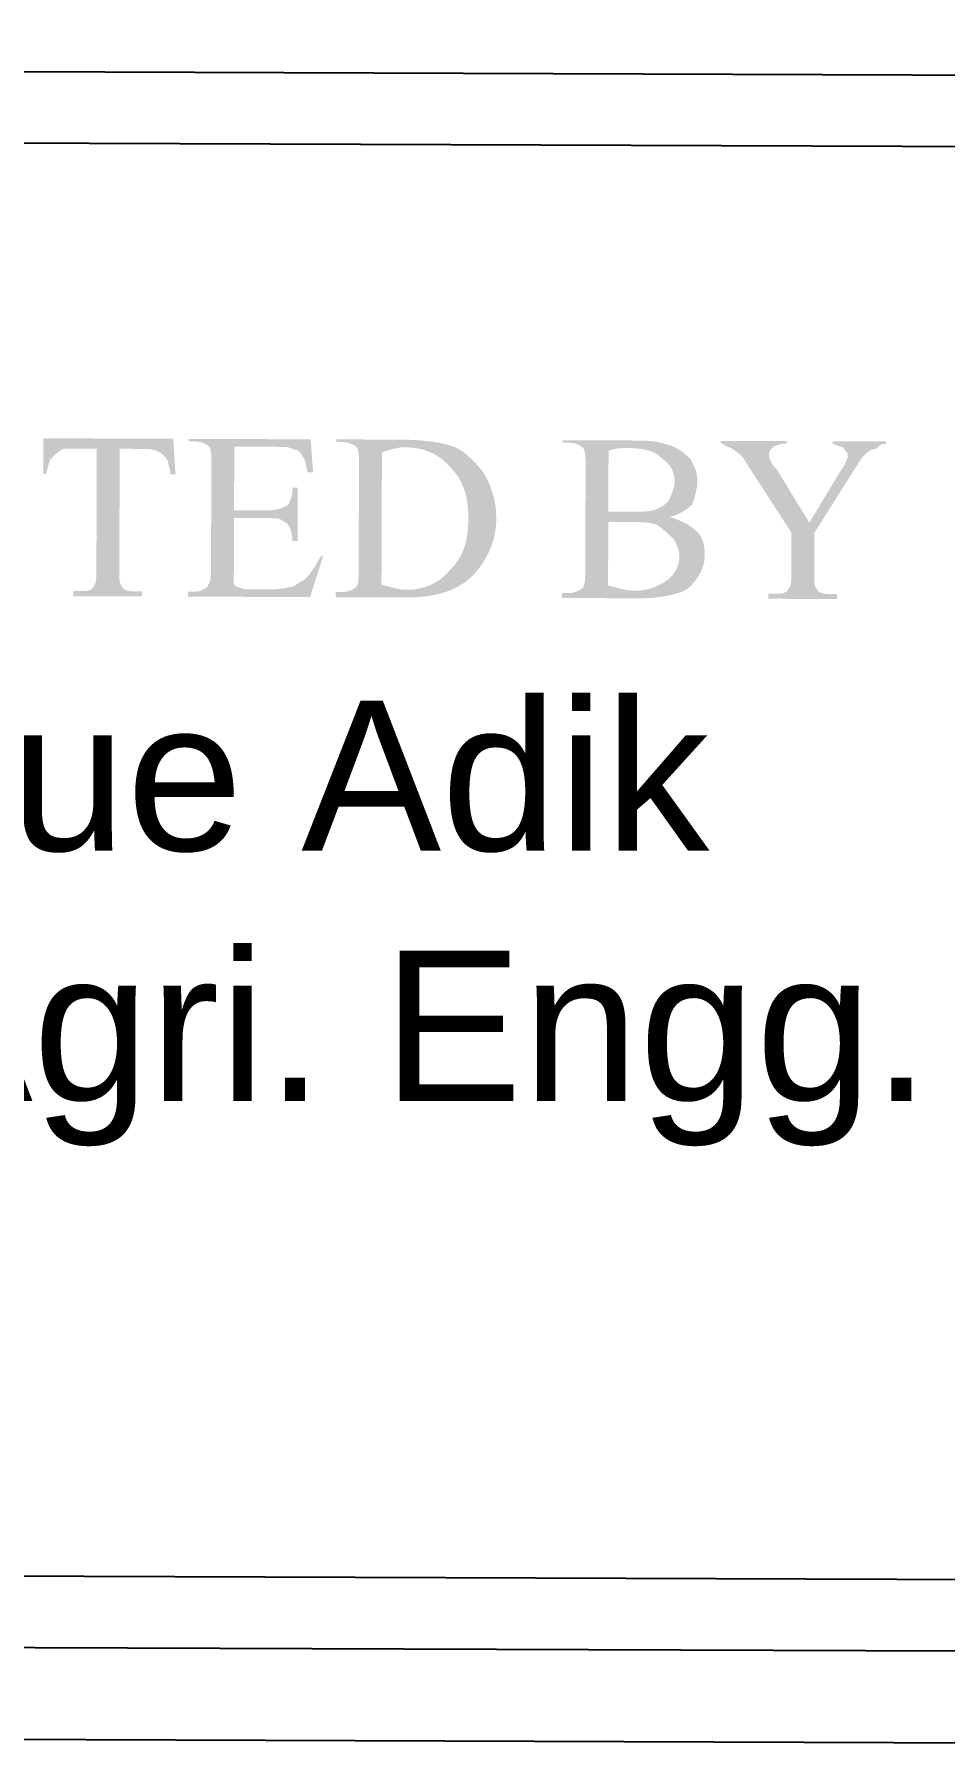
# Model space of a CAD drawing. Header units: millimetres. Extents: x -125 to 146, y -26 to 163.
# Drawn here: x 106.2 to 121.35, y -26.5 to 2.07 of the extents above; entities that cross this region are included whole.
import ezdxf
from ezdxf.xclip import XClip

# ---------------------------------------------------------------- set-up
doc = ezdxf.new("R2010")
doc.units = ezdxf.units.MM
doc.header["$MEASUREMENT"] = 0
doc.header["$XCLIPFRAME"] = 0
doc.layers.get('0').update_dxf_attribs({"color": 255, "linetype": 'CONTINUOUS'})
doc.layers.add('Layer1', color=7, linetype='CONTINUOUS')
doc.styles.add('20CCC60', font='arial.ttf')

# ---------------------------------------------------------------- blocks, each defined once
blk = doc.blocks.new('MF3276_2')
at = {"color": 7, "linetype": 'Continuous', "lineweight": 25, "true_color": 0x000007}
blk.add_lwpolyline([(11.099, 269.319), (11.099, -7.784), (199.197, -7.784), (199.197, 269.319)], close=True, dxfattribs=at)
blk = doc.blocks.new('MF13453_14')
at = {"color": 7, "linetype": 'Continuous', "lineweight": 25, "true_color": 0x000007}
blk.add_lwpolyline([(38.873, 53.755), (38.873, -5.961), (12.626, -5.961), (12.626, 53.755)], close=True, dxfattribs=at)
blk = doc.blocks.new('MF13470_15')
at = {"color": 7, "linetype": 'Continuous', "lineweight": 25, "true_color": 0x000007}
blk.add_lwpolyline([(37.685, 52.612), (37.685, -4.776), (13.814, -4.776), (13.814, 52.612)], close=True, dxfattribs=at)

msp = doc.modelspace()

# ---------------------------------------------------------------- hatches: boundary and pattern name
at = {"true_color": 0x000007}
for points in [[(108.508, -4.669), (108.548, -5.262), (108.464, -5.262), (108.463, -5.251), (108.463, -5.241), (108.462, -5.23), (108.461, -5.22), (108.459, -5.209), (108.457, -5.199), (108.455, -5.189), (108.453, -5.179), (108.451, -5.169), (108.448, -5.159), (108.445, -5.149), (108.443, -5.14), (108.44, -5.131), (108.438, -5.122), (108.435, -5.113), (108.433, -5.105), (108.431, -5.097), (108.428, -5.089), (108.427, -5.082), (108.425, -5.074), (108.424, -5.068), (108.423, -5.061), (108.422, -5.055), (108.422, -5.05), (108.417, -5.04), (108.411, -5.03), (108.406, -5.02), (108.401, -5.011), (108.395, -5.002), (108.39, -4.994), (108.384, -4.985), (108.378, -4.978), (108.372, -4.97), (108.366, -4.963), (108.36, -4.956), (108.354, -4.949), (108.347, -4.943), (108.34, -4.936), (108.333, -4.93), (108.325, -4.924), (108.317, -4.918), (108.309, -4.913), (108.301, -4.907), (108.292, -4.901), (108.283, -4.896), (108.274, -4.891), (108.264, -4.885), (108.253, -4.88), (108.243, -4.875), (108.232, -4.87), (108.222, -4.866), (108.211, -4.862), (108.2, -4.858), (108.19, -4.855), (108.179, -4.852), (108.169, -4.85), (108.158, -4.848), (108.148, -4.846), (108.137, -4.844), (108.126, -4.842), (108.116, -4.841), (108.105, -4.84), (108.095, -4.839), (108.084, -4.839), (108.074, -4.838), (108.063, -4.838), (108.052, -4.837), (108.042, -4.837), (108.031, -4.837), (108.021, -4.837), (108.01, -4.837), (107.999, -4.837), (107.618, -4.835), (107.611, -6.828), (107.611, -6.848), (107.611, -6.868), (107.611, -6.887), (107.611, -6.905), (107.611, -6.923), (107.611, -6.939), (107.612, -6.955), (107.612, -6.97), (107.613, -6.985), (107.614, -6.998), (107.614, -7.011), (107.616, -7.023), (107.617, -7.035), (107.619, -7.046), (107.621, -7.056), (107.623, -7.066), (107.625, -7.075), (107.628, -7.084), (107.631, -7.092), (107.635, -7.099), (107.638, -7.106), (107.643, -7.113), (107.647, -7.119), (107.652, -7.124), (107.658, -7.134), (107.664, -7.144), (107.67, -7.152), (107.677, -7.16), (107.684, -7.167), (107.692, -7.173), (107.7, -7.179), (107.709, -7.184), (107.718, -7.188), (107.727, -7.192), (107.737, -7.196), (107.747, -7.198), (107.758, -7.201), (107.769, -7.203), (107.781, -7.205), (107.793, -7.206), (107.806, -7.207), (107.819, -7.208), (107.832, -7.209), (107.846, -7.209), (107.86, -7.209), (107.875, -7.209), (107.89, -7.21), (107.906, -7.21), (107.991, -7.21), (107.99, -7.295), (106.847, -7.29), (106.848, -7.206), (106.975, -7.206), (106.985, -7.206), (106.996, -7.206), (107.006, -7.206), (107.017, -7.206), (107.027, -7.206), (107.038, -7.205), (107.048, -7.204), (107.058, -7.203), (107.068, -7.202), (107.077, -7.2), (107.087, -7.198), (107.096, -7.196), (107.106, -7.193), (107.115, -7.19), (107.123, -7.186), (107.132, -7.182), (107.14, -7.177), (107.147, -7.171), (107.155, -7.165), (107.162, -7.158), (107.169, -7.15), (107.175, -7.142), (107.181, -7.132), (107.187, -7.122), (107.192, -7.117), (107.196, -7.111), (107.201, -7.104), (107.205, -7.098), (107.208, -7.09), (107.211, -7.082), (107.214, -7.074), (107.217, -7.064), (107.219, -7.055), (107.221, -7.044), (107.223, -7.033), (107.224, -7.022), (107.225, -7.01), (107.226, -6.997), (107.227, -6.983), (107.228, -6.969), (107.229, -6.954), (107.229, -6.938), (107.229, -6.921), (107.23, -6.904), (107.23, -6.886), (107.23, -6.867), (107.23, -6.847), (107.23, -6.826), (107.237, -4.834), (106.941, -4.833), (106.925, -4.833), (106.91, -4.833), (106.895, -4.833), (106.881, -4.833), (106.867, -4.832), (106.854, -4.832), (106.841, -4.832), (106.828, -4.832), (106.816, -4.832), (106.804, -4.832), (106.793, -4.832), (106.782, -4.832), (106.772, -4.832), (106.762, -4.832), (106.753, -4.832), (106.744, -4.832), (106.735, -4.832), (106.727, -4.832), (106.719, -4.832), (106.712, -4.832), (106.705, -4.832), (106.699, -4.832), (106.693, -4.832), (106.687, -4.832), (106.677, -4.837), (106.667, -4.842), (106.657, -4.848), (106.648, -4.853), (106.639, -4.858), (106.63, -4.864), (106.622, -4.87), (106.613, -4.875), (106.605, -4.881), (106.597, -4.887), (106.589, -4.894), (106.581, -4.9), (106.573, -4.907), (106.565, -4.914), (106.557, -4.921), (106.549, -4.929), (106.54, -4.936), (106.532, -4.944), (106.523, -4.953), (106.514, -4.962), (106.505, -4.971), (106.495, -4.98), (106.485, -4.99), (106.475, -5), (106.469, -5.006), (106.464, -5.013), (106.46, -5.02), (106.456, -5.028), (106.452, -5.037), (106.448, -5.046), (106.445, -5.056), (106.441, -5.066), (106.438, -5.077), (106.435, -5.088), (106.433, -5.1), (106.43, -5.111), (106.427, -5.123), (106.424, -5.135), (106.421, -5.148), (106.418, -5.16), (106.415, -5.172), (106.412, -5.185), (106.409, -5.197), (106.405, -5.209), (106.401, -5.221), (106.396, -5.232), (106.392, -5.243), (106.387, -5.254), (106.344, -5.254), (106.346, -4.661)], [(109.526, -4.8), (109.522, -5.858), (110.073, -5.86), (110.093, -5.86), (110.113, -5.86), (110.132, -5.859), (110.151, -5.857), (110.168, -5.856), (110.185, -5.853), (110.201, -5.851), (110.217, -5.848), (110.232, -5.845), (110.246, -5.842), (110.26, -5.838), (110.274, -5.835), (110.287, -5.831), (110.3, -5.826), (110.312, -5.822), (110.324, -5.817), (110.335, -5.813), (110.347, -5.808), (110.358, -5.803), (110.369, -5.798), (110.38, -5.793), (110.39, -5.787), (110.401, -5.782), (110.412, -5.777), (110.417, -5.771), (110.422, -5.765), (110.428, -5.757), (110.433, -5.749), (110.438, -5.74), (110.443, -5.731), (110.448, -5.721), (110.453, -5.71), (110.457, -5.698), (110.462, -5.686), (110.466, -5.674), (110.47, -5.661), (110.474, -5.647), (110.478, -5.633), (110.481, -5.619), (110.484, -5.605), (110.487, -5.59), (110.49, -5.575), (110.492, -5.56), (110.494, -5.544), (110.495, -5.528), (110.496, -5.513), (110.497, -5.497), (110.497, -5.481), (110.582, -5.481), (110.579, -6.373), (110.494, -6.373), (110.494, -6.357), (110.493, -6.342), (110.492, -6.327), (110.491, -6.313), (110.49, -6.299), (110.488, -6.286), (110.486, -6.273), (110.484, -6.261), (110.481, -6.25), (110.479, -6.239), (110.476, -6.229), (110.474, -6.219), (110.471, -6.21), (110.468, -6.202), (110.466, -6.194), (110.463, -6.187), (110.461, -6.181), (110.459, -6.176), (110.457, -6.171), (110.456, -6.168), (110.454, -6.165), (110.453, -6.162), (110.453, -6.161), (110.453, -6.161), (110.448, -6.151), (110.443, -6.141), (110.439, -6.133), (110.434, -6.125), (110.431, -6.118), (110.427, -6.111), (110.423, -6.105), (110.42, -6.099), (110.416, -6.094), (110.413, -6.09), (110.409, -6.085), (110.405, -6.081), (110.401, -6.077), (110.397, -6.074), (110.392, -6.07), (110.387, -6.066), (110.382, -6.063), (110.376, -6.059), (110.369, -6.056), (110.362, -6.052), (110.354, -6.048), (110.345, -6.043), (110.336, -6.038), (110.326, -6.033), (110.321, -6.028), (110.315, -6.023), (110.308, -6.019), (110.301, -6.015), (110.294, -6.012), (110.286, -6.009), (110.278, -6.006), (110.27, -6.003), (110.261, -6.001), (110.251, -5.999), (110.241, -5.997), (110.231, -5.996), (110.22, -5.995), (110.209, -5.994), (110.197, -5.993), (110.185, -5.992), (110.173, -5.991), (110.16, -5.991), (110.146, -5.991), (110.132, -5.99), (110.118, -5.99), (110.103, -5.99), (110.088, -5.99), (110.072, -5.99), (109.522, -5.988), (109.519, -6.877), (109.519, -6.888), (109.518, -6.898), (109.518, -6.909), (109.518, -6.919), (109.518, -6.929), (109.518, -6.94), (109.518, -6.95), (109.518, -6.96), (109.518, -6.97), (109.518, -6.98), (109.518, -6.989), (109.518, -6.999), (109.518, -7.008), (109.518, -7.017), (109.518, -7.025), (109.518, -7.034), (109.518, -7.042), (109.518, -7.05), (109.518, -7.057), (109.518, -7.064), (109.518, -7.071), (109.518, -7.077), (109.518, -7.083), (109.518, -7.089), (109.518, -7.089), (109.519, -7.089), (109.52, -7.09), (109.521, -7.092), (109.523, -7.093), (109.524, -7.095), (109.526, -7.097), (109.529, -7.1), (109.531, -7.102), (109.534, -7.105), (109.536, -7.107), (109.539, -7.11), (109.542, -7.113), (109.544, -7.115), (109.547, -7.118), (109.549, -7.12), (109.551, -7.122), (109.553, -7.124), (109.555, -7.126), (109.557, -7.128), (109.558, -7.129), (109.559, -7.13), (109.56, -7.131), (109.56, -7.131), (109.565, -7.131), (109.571, -7.132), (109.576, -7.133), (109.581, -7.134), (109.587, -7.136), (109.592, -7.138), (109.598, -7.14), (109.604, -7.142), (109.61, -7.145), (109.616, -7.147), (109.622, -7.15), (109.629, -7.153), (109.635, -7.155), (109.642, -7.158), (109.65, -7.16), (109.657, -7.163), (109.665, -7.165), (109.673, -7.167), (109.681, -7.169), (109.69, -7.171), (109.699, -7.172), (109.709, -7.173), (109.719, -7.174), (109.729, -7.174), (110.152, -7.176), (110.173, -7.175), (110.194, -7.175), (110.214, -7.174), (110.233, -7.173), (110.252, -7.171), (110.271, -7.169), (110.289, -7.167), (110.306, -7.165), (110.323, -7.163), (110.339, -7.16), (110.355, -7.158), (110.37, -7.155), (110.384, -7.153), (110.397, -7.15), (110.41, -7.148), (110.422, -7.145), (110.434, -7.143), (110.444, -7.141), (110.454, -7.139), (110.463, -7.138), (110.472, -7.136), (110.479, -7.135), (110.486, -7.135), (110.491, -7.135), (110.502, -7.129), (110.512, -7.124), (110.521, -7.119), (110.531, -7.114), (110.54, -7.108), (110.548, -7.103), (110.557, -7.098), (110.565, -7.092), (110.573, -7.087), (110.581, -7.082), (110.589, -7.077), (110.597, -7.071), (110.605, -7.066), (110.613, -7.061), (110.621, -7.056), (110.63, -7.05), (110.638, -7.045), (110.646, -7.04), (110.655, -7.035), (110.664, -7.029), (110.673, -7.024), (110.683, -7.019), (110.693, -7.014), (110.703, -7.008), (110.714, -6.998), (110.725, -6.986), (110.735, -6.975), (110.746, -6.963), (110.757, -6.95), (110.767, -6.937), (110.778, -6.924), (110.789, -6.91), (110.799, -6.896), (110.81, -6.881), (110.821, -6.866), (110.831, -6.85), (110.842, -6.834), (110.853, -6.817), (110.864, -6.801), (110.874, -6.783), (110.885, -6.765), (110.896, -6.747), (110.907, -6.728), (110.918, -6.709), (110.929, -6.69), (110.94, -6.67), (110.951, -6.649), (110.961, -6.628), (111.004, -6.628), (110.787, -7.305), (108.755, -7.297), (108.755, -7.213), (108.84, -7.213), (108.85, -7.213), (108.86, -7.213), (108.87, -7.213), (108.879, -7.213), (108.888, -7.213), (108.896, -7.213), (108.904, -7.212), (108.912, -7.212), (108.92, -7.211), (108.927, -7.21), (108.934, -7.209), (108.941, -7.208), (108.947, -7.207), (108.953, -7.205), (108.96, -7.203), (108.965, -7.201), (108.971, -7.199), (108.977, -7.196), (108.983, -7.193), (108.988, -7.189), (108.993, -7.185), (108.999, -7.181), (109.004, -7.176), (109.009, -7.171), (109.015, -7.171), (109.02, -7.171), (109.025, -7.17), (109.03, -7.168), (109.036, -7.166), (109.041, -7.164), (109.046, -7.162), (109.05, -7.159), (109.055, -7.156), (109.059, -7.153), (109.064, -7.149), (109.068, -7.145), (109.072, -7.141), (109.075, -7.137), (109.079, -7.132), (109.082, -7.128), (109.085, -7.123), (109.087, -7.118), (109.089, -7.113), (109.091, -7.108), (109.093, -7.103), (109.094, -7.098), (109.094, -7.092), (109.094, -7.087), (109.1, -7.082), (109.104, -7.076), (109.109, -7.069), (109.112, -7.062), (109.116, -7.055), (109.119, -7.047), (109.122, -7.039), (109.124, -7.031), (109.127, -7.022), (109.129, -7.012), (109.13, -7.002), (109.132, -6.992), (109.133, -6.981), (109.134, -6.97), (109.135, -6.958), (109.136, -6.946), (109.136, -6.934), (109.137, -6.921), (109.137, -6.907), (109.137, -6.893), (109.137, -6.879), (109.138, -6.864), (109.138, -6.849), (109.138, -6.833), (109.144, -5.137), (109.144, -5.116), (109.144, -5.096), (109.144, -5.076), (109.144, -5.056), (109.144, -5.037), (109.144, -5.019), (109.143, -5.001), (109.143, -4.984), (109.142, -4.967), (109.142, -4.951), (109.141, -4.935), (109.14, -4.92), (109.138, -4.906), (109.137, -4.892), (109.135, -4.88), (109.132, -4.868), (109.13, -4.856), (109.127, -4.845), (109.124, -4.836), (109.121, -4.827), (109.117, -4.818), (109.113, -4.811), (109.108, -4.804), (109.103, -4.798), (109.097, -4.793), (109.092, -4.788), (109.085, -4.783), (109.078, -4.777), (109.071, -4.772), (109.063, -4.767), (109.055, -4.762), (109.047, -4.757), (109.038, -4.753), (109.028, -4.748), (109.018, -4.744), (109.008, -4.74), (108.997, -4.736), (108.986, -4.732), (108.974, -4.729), (108.962, -4.726), (108.95, -4.723), (108.937, -4.72), (108.923, -4.718), (108.909, -4.716), (108.895, -4.715), (108.88, -4.714), (108.865, -4.713), (108.849, -4.713), (108.765, -4.712), (108.765, -4.67), (110.797, -4.678), (110.837, -5.228), (110.752, -5.228), (110.747, -5.212), (110.743, -5.197), (110.738, -5.182), (110.735, -5.168), (110.731, -5.154), (110.728, -5.14), (110.724, -5.127), (110.721, -5.115), (110.719, -5.103), (110.716, -5.091), (110.713, -5.08), (110.711, -5.069), (110.708, -5.059), (110.705, -5.049), (110.703, -5.039), (110.7, -5.03), (110.697, -5.021), (110.694, -5.013), (110.69, -5.006), (110.687, -4.998), (110.683, -4.991), (110.678, -4.985), (110.674, -4.979), (110.669, -4.974), (110.663, -4.963), (110.658, -4.953), (110.653, -4.944), (110.647, -4.935), (110.642, -4.926), (110.636, -4.918), (110.631, -4.91), (110.625, -4.903), (110.619, -4.896), (110.613, -4.89), (110.607, -4.884), (110.6, -4.878), (110.593, -4.873), (110.587, -4.868), (110.579, -4.864), (110.572, -4.86), (110.564, -4.857), (110.556, -4.854), (110.548, -4.852), (110.539, -4.85), (110.53, -4.848), (110.52, -4.847), (110.51, -4.846), (110.5, -4.846), (110.494, -4.841), (110.488, -4.836), (110.482, -4.832), (110.475, -4.828), (110.468, -4.824), (110.46, -4.821), (110.452, -4.818), (110.443, -4.816), (110.434, -4.814), (110.425, -4.812), (110.415, -4.81), (110.405, -4.809), (110.394, -4.807), (110.383, -4.806), (110.371, -4.805), (110.359, -4.805), (110.346, -4.804), (110.333, -4.804), (110.32, -4.803), (110.306, -4.803), (110.292, -4.803), (110.277, -4.803), (110.262, -4.803), (110.246, -4.803)], [(119.486, -4.71), (120.377, -4.713), (120.377, -4.755), (120.335, -4.755), (120.329, -4.755), (120.324, -4.756), (120.319, -4.757), (120.314, -4.759), (120.308, -4.76), (120.303, -4.762), (120.298, -4.765), (120.292, -4.768), (120.287, -4.771), (120.282, -4.774), (120.276, -4.778), (120.271, -4.782), (120.266, -4.786), (120.261, -4.79), (120.255, -4.794), (120.25, -4.799), (120.245, -4.804), (120.239, -4.809), (120.234, -4.814), (120.229, -4.819), (120.223, -4.824), (120.218, -4.829), (120.213, -4.834), (120.207, -4.839), (120.197, -4.84), (120.187, -4.84), (120.177, -4.841), (120.168, -4.843), (120.159, -4.845), (120.15, -4.847), (120.142, -4.85), (120.134, -4.853), (120.125, -4.857), (120.117, -4.861), (120.109, -4.866), (120.101, -4.871), (120.093, -4.876), (120.085, -4.882), (120.077, -4.889), (120.069, -4.895), (120.061, -4.903), (120.052, -4.91), (120.044, -4.918), (120.035, -4.927), (120.025, -4.936), (120.016, -4.945), (120.006, -4.955), (119.995, -4.966), (119.99, -4.971), (119.985, -4.977), (119.979, -4.983), (119.974, -4.99), (119.968, -4.998), (119.963, -5.005), (119.957, -5.013), (119.951, -5.022), (119.945, -5.031), (119.939, -5.04), (119.933, -5.05), (119.926, -5.061), (119.919, -5.071), (119.912, -5.083), (119.905, -5.094), (119.898, -5.106), (119.89, -5.119), (119.882, -5.132), (119.873, -5.145), (119.864, -5.159), (119.855, -5.174), (119.845, -5.188), (119.835, -5.203), (119.825, -5.219), (119.184, -6.235), (119.181, -6.87), (119.181, -6.891), (119.181, -6.911), (119.181, -6.93), (119.181, -6.948), (119.181, -6.966), (119.181, -6.982), (119.182, -6.998), (119.182, -7.013), (119.183, -7.027), (119.184, -7.041), (119.185, -7.054), (119.186, -7.066), (119.187, -7.078), (119.189, -7.089), (119.191, -7.099), (119.193, -7.109), (119.195, -7.118), (119.198, -7.126), (119.201, -7.134), (119.205, -7.142), (119.209, -7.149), (119.213, -7.155), (119.217, -7.161), (119.222, -7.167), (119.228, -7.177), (119.234, -7.186), (119.24, -7.195), (119.247, -7.203), (119.254, -7.21), (119.262, -7.216), (119.27, -7.222), (119.279, -7.227), (119.288, -7.231), (119.297, -7.235), (119.307, -7.238), (119.317, -7.241), (119.328, -7.244), (119.339, -7.246), (119.351, -7.248), (119.363, -7.249), (119.376, -7.25), (119.389, -7.251), (119.402, -7.251), (119.416, -7.252), (119.431, -7.252), (119.445, -7.252), (119.461, -7.252), (119.476, -7.252), (119.561, -7.253), (119.561, -7.337), (118.418, -7.333), (118.418, -7.249), (118.503, -7.249), (118.518, -7.249), (118.533, -7.249), (118.548, -7.249), (118.562, -7.249), (118.576, -7.248), (118.59, -7.248), (118.603, -7.247), (118.615, -7.246), (118.628, -7.245), (118.639, -7.243), (118.65, -7.241), (118.661, -7.239), (118.672, -7.236), (118.682, -7.233), (118.691, -7.229), (118.7, -7.224), (118.709, -7.22), (118.717, -7.214), (118.725, -7.208), (118.732, -7.201), (118.739, -7.193), (118.745, -7.185), (118.751, -7.175), (118.757, -7.165), (118.762, -7.16), (118.767, -7.154), (118.771, -7.147), (118.775, -7.14), (118.778, -7.133), (118.781, -7.125), (118.784, -7.116), (118.787, -7.107), (118.789, -7.098), (118.791, -7.087), (118.793, -7.076), (118.794, -7.065), (118.795, -7.052), (118.797, -7.04), (118.797, -7.026), (118.798, -7.012), (118.799, -6.997), (118.799, -6.981), (118.8, -6.964), (118.8, -6.947), (118.8, -6.929), (118.8, -6.91), (118.8, -6.89), (118.8, -6.869), (118.803, -6.234), (118.087, -5.128), (118.077, -5.112), (118.067, -5.097), (118.057, -5.082), (118.048, -5.068), (118.039, -5.054), (118.031, -5.041), (118.023, -5.028), (118.015, -5.016), (118.008, -5.005), (118.001, -4.994), (117.994, -4.984), (117.987, -4.974), (117.981, -4.965), (117.974, -4.957), (117.968, -4.949), (117.962, -4.943), (117.956, -4.936), (117.951, -4.931), (117.945, -4.926), (117.94, -4.923), (117.934, -4.92), (117.929, -4.917), (117.924, -4.916), (117.918, -4.916), (117.913, -4.91), (117.908, -4.905), (117.902, -4.9), (117.897, -4.894), (117.891, -4.889), (117.886, -4.884), (117.879, -4.878), (117.873, -4.873), (117.867, -4.868), (117.86, -4.863), (117.852, -4.857), (117.845, -4.852), (117.836, -4.847), (117.828, -4.841), (117.819, -4.836), (117.809, -4.831), (117.799, -4.825), (117.788, -4.82), (117.776, -4.815), (117.764, -4.809), (117.751, -4.804), (117.737, -4.799), (117.723, -4.793), (117.707, -4.788), (117.707, -4.788), (117.706, -4.787), (117.705, -4.786), (117.704, -4.785), (117.702, -4.783), (117.7, -4.781), (117.698, -4.779), (117.695, -4.777), (117.692, -4.774), (117.688, -4.772), (117.685, -4.769), (117.681, -4.767), (117.677, -4.764), (117.673, -4.761), (117.668, -4.759), (117.663, -4.756), (117.659, -4.754), (117.654, -4.752), (117.649, -4.75), (117.644, -4.748), (117.639, -4.747), (117.633, -4.746), (117.628, -4.745), (117.623, -4.745), (117.623, -4.703), (118.724, -4.707), (118.723, -4.749), (118.681, -4.749), (118.671, -4.749), (118.661, -4.75), (118.651, -4.751), (118.642, -4.752), (118.633, -4.754), (118.625, -4.756), (118.617, -4.758), (118.609, -4.76), (118.601, -4.762), (118.594, -4.765), (118.587, -4.767), (118.58, -4.77), (118.574, -4.773), (118.568, -4.775), (118.561, -4.778), (118.556, -4.78), (118.55, -4.782), (118.544, -4.784), (118.538, -4.786), (118.533, -4.788), (118.528, -4.789), (118.522, -4.79), (118.517, -4.791), (118.512, -4.791), (118.506, -4.796), (118.501, -4.801), (118.496, -4.807), (118.491, -4.812), (118.485, -4.817), (118.48, -4.823), (118.475, -4.828), (118.471, -4.833), (118.466, -4.838), (118.462, -4.844), (118.457, -4.849), (118.453, -4.854), (118.449, -4.859), (118.446, -4.865), (118.442, -4.87), (118.439, -4.875), (118.436, -4.881), (118.434, -4.886), (118.432, -4.891), (118.43, -4.896), (118.428, -4.902), (118.427, -4.907), (118.427, -4.912), (118.426, -4.918), (118.427, -4.928), (118.427, -4.939), (118.428, -4.949), (118.43, -4.96), (118.432, -4.97), (118.434, -4.981), (118.437, -4.992), (118.44, -5.002), (118.444, -5.013), (118.448, -5.023), (118.453, -5.034), (118.458, -5.045), (118.463, -5.055), (118.469, -5.066), (118.475, -5.076), (118.482, -5.087), (118.49, -5.098), (118.497, -5.108), (118.505, -5.119), (118.514, -5.13), (118.523, -5.14), (118.532, -5.151), (118.542, -5.161), (118.553, -5.172), (119.1, -6.066), (119.611, -5.218), (119.621, -5.203), (119.631, -5.187), (119.641, -5.173), (119.65, -5.158), (119.658, -5.145), (119.667, -5.131), (119.674, -5.118), (119.682, -5.106), (119.689, -5.094), (119.695, -5.082), (119.701, -5.071), (119.707, -5.06), (119.712, -5.05), (119.716, -5.04), (119.721, -5.03), (119.724, -5.021), (119.728, -5.013), (119.731, -5.004), (119.733, -4.997), (119.735, -4.989), (119.737, -4.983), (119.738, -4.976), (119.738, -4.97), (119.739, -4.965), (119.739, -4.959), (119.739, -4.954), (119.739, -4.949), (119.739, -4.944), (119.738, -4.939), (119.738, -4.934), (119.738, -4.929), (119.737, -4.924), (119.737, -4.919), (119.736, -4.915), (119.735, -4.911), (119.734, -4.907), (119.732, -4.903), (119.73, -4.899), (119.729, -4.896), (119.726, -4.893), (119.724, -4.89), (119.721, -4.887), (119.718, -4.885), (119.714, -4.883), (119.711, -4.882), (119.706, -4.881), (119.702, -4.88), (119.697, -4.88), (119.696, -4.875), (119.696, -4.869), (119.695, -4.864), (119.693, -4.859), (119.692, -4.854), (119.689, -4.849), (119.687, -4.844), (119.684, -4.839), (119.681, -4.834), (119.678, -4.83), (119.674, -4.826), (119.67, -4.822), (119.666, -4.818), (119.662, -4.814), (119.658, -4.811), (119.653, -4.808), (119.648, -4.805), (119.643, -4.802), (119.638, -4.8), (119.633, -4.798), (119.628, -4.797), (119.623, -4.796), (119.618, -4.795), (119.612, -4.795), (119.607, -4.795), (119.602, -4.794), (119.596, -4.793), (119.591, -4.792), (119.586, -4.79), (119.581, -4.788), (119.575, -4.786), (119.57, -4.784), (119.565, -4.781), (119.559, -4.779), (119.554, -4.776), (119.549, -4.774), (119.544, -4.771), (119.538, -4.768), (119.533, -4.766), (119.528, -4.763), (119.522, -4.761), (119.517, -4.759), (119.512, -4.757), (119.507, -4.755), (119.501, -4.754), (119.496, -4.753), (119.491, -4.752), (119.485, -4.752)]]:
    msp.add_hatch(color=7, dxfattribs=at).paths.add_polyline_path(points)
h = msp.add_hatch(color=7, dxfattribs=at)
h.paths.add_polyline_path([(111.213, -7.307), (111.213, -7.222), (111.298, -7.222), (111.314, -7.222), (111.329, -7.221), (111.344, -7.22), (111.358, -7.219), (111.372, -7.217), (111.385, -7.215), (111.398, -7.213), (111.411, -7.21), (111.423, -7.207), (111.435, -7.204), (111.446, -7.2), (111.457, -7.196), (111.467, -7.192), (111.477, -7.188), (111.487, -7.184), (111.496, -7.179), (111.504, -7.174), (111.512, -7.169), (111.52, -7.164), (111.527, -7.159), (111.534, -7.154), (111.541, -7.149), (111.547, -7.144), (111.552, -7.138), (111.557, -7.133), (111.562, -7.127), (111.566, -7.121), (111.57, -7.114), (111.574, -7.106), (111.577, -7.098), (111.58, -7.09), (111.582, -7.081), (111.585, -7.071), (111.586, -7.061), (111.588, -7.05), (111.59, -7.038), (111.591, -7.026), (111.592, -7.013), (111.593, -6.999), (111.594, -6.985), (111.594, -6.97), (111.595, -6.954), (111.595, -6.937), (111.595, -6.92), (111.595, -6.902), (111.596, -6.883), (111.596, -6.863), (111.596, -6.842), (111.602, -5.146), (111.602, -5.125), (111.602, -5.105), (111.602, -5.085), (111.602, -5.065), (111.602, -5.046), (111.602, -5.028), (111.601, -5.01), (111.601, -4.993), (111.6, -4.976), (111.6, -4.96), (111.599, -4.944), (111.597, -4.929), (111.596, -4.915), (111.594, -4.902), (111.593, -4.889), (111.59, -4.877), (111.588, -4.865), (111.585, -4.855), (111.582, -4.845), (111.579, -4.836), (111.575, -4.827), (111.571, -4.82), (111.566, -4.813), (111.561, -4.808), (111.555, -4.802), (111.549, -4.797), (111.543, -4.792), (111.536, -4.786), (111.529, -4.781), (111.521, -4.776), (111.513, -4.771), (111.505, -4.767), (111.496, -4.762), (111.486, -4.757), (111.476, -4.753), (111.466, -4.749), (111.455, -4.745), (111.444, -4.741), (111.432, -4.738), (111.42, -4.735), (111.407, -4.732), (111.394, -4.729), (111.381, -4.727), (111.367, -4.725), (111.353, -4.724), (111.338, -4.723), (111.323, -4.722), (111.307, -4.722), (111.223, -4.722), (111.223, -4.679), (112.281, -4.683), (112.333, -4.684), (112.384, -4.684), (112.434, -4.686), (112.482, -4.687), (112.529, -4.69), (112.575, -4.692), (112.62, -4.695), (112.664, -4.699), (112.706, -4.703), (112.747, -4.707), (112.787, -4.712), (112.826, -4.717), (112.864, -4.723), (112.901, -4.729), (112.937, -4.735), (112.971, -4.742), (113.005, -4.75), (113.038, -4.757), (113.07, -4.766), (113.1, -4.774), (113.13, -4.784), (113.159, -4.793), (113.187, -4.803), (113.215, -4.814), (113.236, -4.825), (113.257, -4.837), (113.278, -4.849), (113.299, -4.863), (113.32, -4.877), (113.341, -4.892), (113.361, -4.908), (113.382, -4.924), (113.402, -4.941), (113.423, -4.958), (113.443, -4.976), (113.463, -4.994), (113.482, -5.013), (113.502, -5.032), (113.521, -5.052), (113.54, -5.072), (113.558, -5.092), (113.577, -5.113), (113.595, -5.133), (113.612, -5.154), (113.629, -5.175), (113.646, -5.196), (113.663, -5.217), (113.679, -5.239), (113.694, -5.265), (113.709, -5.293), (113.724, -5.32), (113.738, -5.348), (113.752, -5.377), (113.765, -5.406), (113.777, -5.435), (113.789, -5.465), (113.8, -5.495), (113.811, -5.526), (113.821, -5.557), (113.831, -5.589), (113.84, -5.621), (113.848, -5.653), (113.855, -5.686), (113.862, -5.72), (113.868, -5.754), (113.873, -5.788), (113.877, -5.823), (113.881, -5.858), (113.884, -5.894), (113.886, -5.93), (113.887, -5.967), (113.887, -6.004), (113.887, -6.046), (113.885, -6.088), (113.881, -6.129), (113.876, -6.17), (113.871, -6.21), (113.863, -6.25), (113.855, -6.29), (113.845, -6.328), (113.835, -6.367), (113.823, -6.405), (113.81, -6.443), (113.796, -6.48), (113.78, -6.517), (113.764, -6.553), (113.747, -6.589), (113.728, -6.624), (113.709, -6.659), (113.688, -6.694), (113.667, -6.728), (113.645, -6.762), (113.621, -6.795), (113.597, -6.828), (113.572, -6.86), (113.546, -6.892), (113.513, -6.928), (113.479, -6.962), (113.444, -6.995), (113.407, -7.026), (113.369, -7.055), (113.33, -7.082), (113.289, -7.108), (113.248, -7.132), (113.204, -7.155), (113.16, -7.176), (113.114, -7.195), (113.067, -7.213), (113.018, -7.229), (112.968, -7.244), (112.917, -7.257), (112.865, -7.269), (112.811, -7.279), (112.756, -7.288), (112.7, -7.295), (112.642, -7.301), (112.583, -7.306), (112.523, -7.309), (112.461, -7.31), (112.398, -7.311)])
h.paths.add_polyline_path([(111.976, -7.098), (111.997, -7.103), (112.017, -7.108), (112.037, -7.114), (112.057, -7.119), (112.076, -7.124), (112.095, -7.129), (112.114, -7.134), (112.132, -7.139), (112.15, -7.144), (112.168, -7.148), (112.186, -7.153), (112.203, -7.157), (112.22, -7.161), (112.237, -7.164), (112.254, -7.168), (112.27, -7.171), (112.287, -7.174), (112.303, -7.176), (112.319, -7.179), (112.335, -7.18), (112.351, -7.182), (112.367, -7.183), (112.383, -7.184), (112.399, -7.184), (112.436, -7.183), (112.472, -7.182), (112.508, -7.178), (112.543, -7.174), (112.578, -7.168), (112.613, -7.162), (112.646, -7.153), (112.68, -7.144), (112.712, -7.134), (112.744, -7.122), (112.776, -7.109), (112.807, -7.095), (112.837, -7.08), (112.867, -7.064), (112.896, -7.047), (112.924, -7.029), (112.951, -7.01), (112.978, -6.99), (113.004, -6.968), (113.029, -6.946), (113.054, -6.923), (113.077, -6.899), (113.1, -6.874), (113.122, -6.848), (113.148, -6.821), (113.173, -6.794), (113.196, -6.767), (113.218, -6.739), (113.239, -6.71), (113.259, -6.68), (113.277, -6.65), (113.294, -6.62), (113.31, -6.588), (113.325, -6.556), (113.339, -6.523), (113.351, -6.489), (113.363, -6.454), (113.373, -6.418), (113.382, -6.382), (113.391, -6.344), (113.398, -6.305), (113.404, -6.266), (113.41, -6.225), (113.414, -6.183), (113.417, -6.139), (113.42, -6.095), (113.421, -6.049), (113.422, -6.002), (113.422, -5.955), (113.42, -5.909), (113.418, -5.864), (113.415, -5.821), (113.411, -5.779), (113.406, -5.738), (113.4, -5.698), (113.393, -5.659), (113.385, -5.621), (113.376, -5.584), (113.366, -5.548), (113.355, -5.513), (113.342, -5.479), (113.329, -5.446), (113.314, -5.413), (113.299, -5.382), (113.282, -5.351), (113.264, -5.321), (113.244, -5.291), (113.224, -5.262), (113.202, -5.234), (113.179, -5.206), (113.154, -5.179), (113.129, -5.152), (113.107, -5.126), (113.084, -5.101), (113.061, -5.076), (113.036, -5.053), (113.011, -5.031), (112.985, -5.009), (112.958, -4.989), (112.93, -4.969), (112.901, -4.951), (112.872, -4.934), (112.841, -4.917), (112.81, -4.902), (112.777, -4.888), (112.744, -4.875), (112.71, -4.863), (112.676, -4.852), (112.64, -4.843), (112.603, -4.835), (112.566, -4.827), (112.527, -4.821), (112.488, -4.817), (112.448, -4.813), (112.407, -4.811), (112.365, -4.81), (112.349, -4.811), (112.333, -4.811), (112.318, -4.812), (112.302, -4.814), (112.286, -4.815), (112.27, -4.817), (112.254, -4.82), (112.238, -4.823), (112.222, -4.826), (112.206, -4.829), (112.191, -4.832), (112.175, -4.836), (112.159, -4.84), (112.143, -4.844), (112.127, -4.849), (112.111, -4.853), (112.095, -4.858), (112.079, -4.863), (112.063, -4.868), (112.047, -4.873), (112.032, -4.878), (112.016, -4.883), (112, -4.889), (111.984, -4.894)])
h = msp.add_hatch(color=7, dxfattribs=at)
h.paths.add_polyline_path([(116.769, -5.972), (116.79, -5.978), (116.811, -5.984), (116.832, -5.99), (116.853, -5.997), (116.874, -6.004), (116.894, -6.012), (116.915, -6.02), (116.935, -6.028), (116.955, -6.036), (116.974, -6.045), (116.993, -6.054), (117.012, -6.063), (117.03, -6.073), (117.048, -6.082), (117.065, -6.092), (117.082, -6.102), (117.098, -6.112), (117.114, -6.123), (117.128, -6.133), (117.143, -6.143), (117.156, -6.154), (117.169, -6.164), (117.18, -6.175), (117.191, -6.186), (117.207, -6.197), (117.221, -6.209), (117.235, -6.221), (117.248, -6.235), (117.26, -6.249), (117.271, -6.264), (117.282, -6.28), (117.291, -6.296), (117.3, -6.313), (117.309, -6.33), (117.316, -6.348), (117.323, -6.366), (117.329, -6.385), (117.335, -6.404), (117.34, -6.423), (117.344, -6.443), (117.348, -6.463), (117.351, -6.484), (117.354, -6.505), (117.356, -6.525), (117.357, -6.546), (117.358, -6.567), (117.359, -6.588), (117.359, -6.61), (117.359, -6.625), (117.358, -6.641), (117.357, -6.657), (117.355, -6.673), (117.353, -6.689), (117.351, -6.705), (117.348, -6.721), (117.345, -6.737), (117.341, -6.752), (117.337, -6.768), (117.332, -6.784), (117.327, -6.8), (117.321, -6.816), (117.315, -6.832), (117.309, -6.848), (117.302, -6.863), (117.294, -6.879), (117.287, -6.895), (117.279, -6.911), (117.27, -6.927), (117.261, -6.943), (117.251, -6.958), (117.241, -6.974), (117.231, -6.99), (117.22, -7.006), (117.209, -7.021), (117.199, -7.036), (117.188, -7.05), (117.177, -7.064), (117.166, -7.077), (117.154, -7.09), (117.143, -7.103), (117.131, -7.115), (117.118, -7.126), (117.106, -7.138), (117.093, -7.148), (117.079, -7.159), (117.065, -7.169), (117.051, -7.178), (117.036, -7.187), (117.02, -7.196), (117.004, -7.204), (116.987, -7.211), (116.969, -7.218), (116.951, -7.225), (116.932, -7.232), (116.912, -7.237), (116.891, -7.243), (116.875, -7.248), (116.858, -7.253), (116.84, -7.258), (116.821, -7.264), (116.801, -7.269), (116.78, -7.274), (116.758, -7.278), (116.736, -7.283), (116.712, -7.288), (116.688, -7.292), (116.663, -7.296), (116.637, -7.3), (116.61, -7.304), (116.582, -7.307), (116.554, -7.311), (116.524, -7.314), (116.494, -7.316), (116.462, -7.319), (116.43, -7.321), (116.397, -7.322), (116.363, -7.324), (116.328, -7.325), (116.292, -7.325), (116.256, -7.325), (114.983, -7.32), (114.984, -7.236), (115.111, -7.236), (115.121, -7.236), (115.132, -7.236), (115.142, -7.235), (115.153, -7.233), (115.163, -7.231), (115.173, -7.229), (115.184, -7.227), (115.194, -7.224), (115.204, -7.221), (115.213, -7.218), (115.223, -7.214), (115.232, -7.21), (115.242, -7.206), (115.25, -7.202), (115.259, -7.198), (115.268, -7.193), (115.276, -7.188), (115.283, -7.183), (115.291, -7.178), (115.298, -7.173), (115.305, -7.168), (115.311, -7.163), (115.317, -7.158), (115.323, -7.152), (115.328, -7.147), (115.333, -7.14), (115.337, -7.133), (115.342, -7.125), (115.345, -7.116), (115.349, -7.106), (115.352, -7.096), (115.354, -7.085), (115.357, -7.074), (115.359, -7.062), (115.361, -7.049), (115.362, -7.036), (115.364, -7.023), (115.365, -7.009), (115.366, -6.995), (115.366, -6.98), (115.367, -6.965), (115.368, -6.95), (115.368, -6.935), (115.368, -6.919), (115.368, -6.904), (115.368, -6.888), (115.369, -6.872), (115.369, -6.856), (115.375, -5.16), (115.375, -5.139), (115.375, -5.119), (115.375, -5.099), (115.375, -5.079), (115.375, -5.06), (115.375, -5.042), (115.374, -5.024), (115.374, -5.007), (115.373, -4.99), (115.372, -4.974), (115.371, -4.958), (115.37, -4.943), (115.369, -4.929), (115.367, -4.916), (115.365, -4.903), (115.363, -4.891), (115.36, -4.879), (115.357, -4.869), (115.354, -4.859), (115.35, -4.85), (115.346, -4.841), (115.341, -4.834), (115.337, -4.827), (115.331, -4.821), (115.326, -4.816), (115.32, -4.811), (115.313, -4.806), (115.307, -4.8), (115.3, -4.795), (115.292, -4.79), (115.285, -4.785), (115.276, -4.78), (115.268, -4.776), (115.259, -4.771), (115.251, -4.767), (115.241, -4.763), (115.232, -4.759), (115.223, -4.755), (115.213, -4.752), (115.203, -4.749), (115.193, -4.746), (115.183, -4.744), (115.172, -4.741), (115.162, -4.739), (115.151, -4.738), (115.141, -4.737), (115.13, -4.736), (115.12, -4.736), (114.993, -4.736), (114.993, -4.693), (116.139, -4.697), (116.165, -4.698), (116.191, -4.698), (116.216, -4.698), (116.241, -4.698), (116.265, -4.698), (116.289, -4.699), (116.313, -4.699), (116.336, -4.7), (116.359, -4.7), (116.381, -4.701), (116.403, -4.702), (116.424, -4.704), (116.445, -4.705), (116.466, -4.707), (116.486, -4.709), (116.505, -4.711), (116.525, -4.714), (116.543, -4.717), (116.562, -4.72), (116.579, -4.724), (116.597, -4.727), (116.614, -4.732), (116.63, -4.737), (116.646, -4.742), (116.672, -4.747), (116.698, -4.753), (116.722, -4.76), (116.746, -4.767), (116.768, -4.774), (116.79, -4.782), (116.812, -4.79), (116.833, -4.799), (116.853, -4.808), (116.873, -4.817), (116.892, -4.827), (116.911, -4.838), (116.929, -4.849), (116.947, -4.86), (116.964, -4.872), (116.981, -4.884), (116.998, -4.897), (117.015, -4.91), (117.031, -4.923), (117.048, -4.937), (117.064, -4.952), (117.079, -4.966), (117.095, -4.982), (117.111, -4.997), (117.121, -5.013), (117.131, -5.029), (117.141, -5.045), (117.15, -5.061), (117.158, -5.077), (117.166, -5.093), (117.174, -5.109), (117.181, -5.125), (117.188, -5.141), (117.194, -5.156), (117.2, -5.172), (117.206, -5.188), (117.211, -5.204), (117.215, -5.22), (117.219, -5.236), (117.223, -5.252), (117.226, -5.268), (117.229, -5.284), (117.232, -5.299), (117.233, -5.315), (117.235, -5.331), (117.236, -5.347), (117.237, -5.363), (117.237, -5.379), (117.236, -5.395), (117.236, -5.411), (117.235, -5.426), (117.233, -5.442), (117.231, -5.458), (117.229, -5.474), (117.227, -5.49), (117.224, -5.506), (117.221, -5.522), (117.217, -5.538), (117.214, -5.553), (117.21, -5.569), (117.205, -5.585), (117.201, -5.601), (117.197, -5.617), (117.192, -5.633), (117.187, -5.649), (117.182, -5.664), (117.177, -5.68), (117.172, -5.696), (117.167, -5.712), (117.161, -5.728), (117.156, -5.744), (117.151, -5.76), (117.14, -5.77), (117.129, -5.781), (117.117, -5.791), (117.105, -5.802), (117.092, -5.812), (117.079, -5.823), (117.066, -5.833), (117.052, -5.843), (117.037, -5.853), (117.022, -5.863), (117.007, -5.872), (116.991, -5.882), (116.975, -5.891), (116.959, -5.9), (116.942, -5.909), (116.924, -5.917), (116.906, -5.926), (116.888, -5.933), (116.869, -5.941), (116.85, -5.948), (116.83, -5.955), (116.81, -5.961), (116.79, -5.967)])
h.paths.add_polyline_path([(115.753, -5.881), (115.759, -5.881), (115.765, -5.881), (115.771, -5.881), (115.778, -5.881), (115.784, -5.881), (115.792, -5.881), (115.799, -5.882), (115.807, -5.882), (115.814, -5.882), (115.822, -5.882), (115.83, -5.882), (115.838, -5.882), (115.846, -5.882), (115.854, -5.882), (115.862, -5.882), (115.869, -5.882), (115.877, -5.882), (115.884, -5.882), (115.891, -5.882), (115.898, -5.882), (115.905, -5.882), (115.911, -5.882), (115.917, -5.882), (115.923, -5.882), (115.928, -5.882), (115.934, -5.882), (115.94, -5.882), (115.947, -5.882), (115.954, -5.882), (115.962, -5.882), (115.969, -5.882), (115.977, -5.882), (115.986, -5.882), (115.994, -5.882), (116.003, -5.882), (116.013, -5.882), (116.022, -5.882), (116.031, -5.882), (116.041, -5.882), (116.051, -5.882), (116.061, -5.882), (116.071, -5.883), (116.082, -5.883), (116.092, -5.883), (116.103, -5.883), (116.113, -5.883), (116.124, -5.883), (116.134, -5.883), (116.155, -5.883), (116.177, -5.883), (116.198, -5.883), (116.218, -5.883), (116.239, -5.883), (116.26, -5.883), (116.28, -5.882), (116.3, -5.882), (116.32, -5.881), (116.34, -5.88), (116.359, -5.88), (116.378, -5.878), (116.396, -5.877), (116.414, -5.875), (116.431, -5.874), (116.448, -5.871), (116.464, -5.869), (116.48, -5.866), (116.494, -5.863), (116.509, -5.86), (116.522, -5.856), (116.535, -5.852), (116.547, -5.847), (116.558, -5.842), (116.568, -5.837), (116.579, -5.831), (116.589, -5.826), (116.6, -5.821), (116.61, -5.815), (116.621, -5.81), (116.631, -5.804), (116.641, -5.798), (116.651, -5.792), (116.661, -5.786), (116.67, -5.78), (116.68, -5.774), (116.689, -5.767), (116.698, -5.76), (116.706, -5.753), (116.715, -5.745), (116.723, -5.738), (116.731, -5.73), (116.738, -5.721), (116.745, -5.712), (116.752, -5.703), (116.758, -5.694), (116.764, -5.684), (116.77, -5.673), (116.775, -5.663), (116.781, -5.651), (116.786, -5.64), (116.791, -5.628), (116.796, -5.616), (116.801, -5.603), (116.806, -5.591), (116.811, -5.578), (116.816, -5.565), (116.82, -5.552), (116.825, -5.539), (116.829, -5.525), (116.833, -5.512), (116.836, -5.499), (116.84, -5.486), (116.843, -5.473), (116.846, -5.46), (116.848, -5.448), (116.85, -5.435), (116.852, -5.423), (116.854, -5.411), (116.855, -5.399), (116.856, -5.388), (116.856, -5.377), (116.855, -5.356), (116.854, -5.336), (116.852, -5.316), (116.849, -5.296), (116.845, -5.277), (116.841, -5.258), (116.836, -5.24), (116.83, -5.222), (116.823, -5.205), (116.815, -5.188), (116.807, -5.171), (116.798, -5.155), (116.789, -5.139), (116.779, -5.124), (116.768, -5.109), (116.756, -5.095), (116.744, -5.081), (116.732, -5.067), (116.719, -5.054), (116.705, -5.042), (116.691, -5.03), (116.676, -5.018), (116.661, -5.007), (116.646, -4.996), (116.629, -4.98), (116.613, -4.966), (116.596, -4.952), (116.578, -4.939), (116.56, -4.927), (116.542, -4.915), (116.523, -4.905), (116.503, -4.895), (116.483, -4.886), (116.462, -4.877), (116.441, -4.87), (116.418, -4.863), (116.396, -4.856), (116.372, -4.85), (116.348, -4.845), (116.323, -4.841), (116.297, -4.837), (116.271, -4.834), (116.244, -4.831), (116.216, -4.828), (116.187, -4.827), (116.158, -4.825), (116.127, -4.825), (116.096, -4.824), (116.08, -4.824), (116.065, -4.824), (116.05, -4.824), (116.035, -4.824), (116.021, -4.824), (116.007, -4.825), (115.993, -4.825), (115.98, -4.825), (115.966, -4.826), (115.953, -4.827), (115.94, -4.828), (115.926, -4.829), (115.913, -4.83), (115.9, -4.832), (115.887, -4.834), (115.873, -4.836), (115.86, -4.838), (115.846, -4.841), (115.832, -4.844), (115.817, -4.848), (115.803, -4.852), (115.788, -4.856), (115.773, -4.86), (115.757, -4.865)])
h.paths.add_polyline_path([(115.749, -7.112), (115.77, -7.117), (115.79, -7.122), (115.81, -7.128), (115.83, -7.133), (115.85, -7.138), (115.869, -7.143), (115.888, -7.148), (115.907, -7.153), (115.926, -7.158), (115.944, -7.162), (115.963, -7.167), (115.981, -7.171), (116, -7.175), (116.018, -7.178), (116.037, -7.182), (116.056, -7.185), (116.075, -7.188), (116.094, -7.19), (116.113, -7.193), (116.133, -7.194), (116.152, -7.196), (116.173, -7.197), (116.193, -7.198), (116.214, -7.198), (116.24, -7.198), (116.266, -7.197), (116.291, -7.195), (116.316, -7.192), (116.341, -7.188), (116.365, -7.184), (116.389, -7.179), (116.412, -7.174), (116.434, -7.168), (116.457, -7.161), (116.479, -7.154), (116.5, -7.146), (116.521, -7.138), (116.541, -7.13), (116.562, -7.121), (116.581, -7.112), (116.6, -7.102), (116.619, -7.092), (116.638, -7.082), (116.655, -7.072), (116.673, -7.062), (116.69, -7.052), (116.707, -7.041), (116.723, -7.031), (116.738, -7.02), (116.754, -7.008), (116.768, -6.995), (116.783, -6.982), (116.796, -6.968), (116.81, -6.954), (116.822, -6.938), (116.834, -6.923), (116.846, -6.907), (116.857, -6.89), (116.867, -6.874), (116.877, -6.857), (116.886, -6.839), (116.894, -6.822), (116.902, -6.804), (116.909, -6.787), (116.915, -6.769), (116.92, -6.752), (116.925, -6.734), (116.929, -6.717), (116.932, -6.7), (116.934, -6.683), (116.935, -6.666), (116.936, -6.65), (116.936, -6.635), (116.935, -6.619), (116.934, -6.605), (116.933, -6.59), (116.931, -6.576), (116.929, -6.562), (116.926, -6.549), (116.924, -6.536), (116.921, -6.523), (116.917, -6.511), (116.914, -6.498), (116.91, -6.486), (116.906, -6.474), (116.902, -6.463), (116.897, -6.451), (116.893, -6.44), (116.888, -6.429), (116.883, -6.418), (116.878, -6.407), (116.873, -6.396), (116.868, -6.386), (116.863, -6.375), (116.857, -6.364), (116.852, -6.354), (116.842, -6.343), (116.831, -6.332), (116.82, -6.322), (116.81, -6.311), (116.799, -6.301), (116.788, -6.29), (116.777, -6.279), (116.766, -6.269), (116.755, -6.258), (116.744, -6.247), (116.732, -6.237), (116.72, -6.226), (116.708, -6.216), (116.696, -6.205), (116.684, -6.194), (116.671, -6.184), (116.658, -6.173), (116.645, -6.162), (116.631, -6.152), (116.617, -6.141), (116.602, -6.131), (116.588, -6.12), (116.572, -6.109), (116.557, -6.099), (116.541, -6.094), (116.525, -6.089), (116.509, -6.084), (116.493, -6.081), (116.477, -6.077), (116.46, -6.074), (116.444, -6.071), (116.427, -6.068), (116.41, -6.066), (116.392, -6.064), (116.374, -6.062), (116.356, -6.061), (116.337, -6.06), (116.318, -6.058), (116.298, -6.058), (116.278, -6.057), (116.257, -6.056), (116.235, -6.056), (116.213, -6.055), (116.19, -6.055), (116.167, -6.055), (116.142, -6.055), (116.117, -6.055), (116.091, -6.055), (116.081, -6.055), (116.071, -6.055), (116.061, -6.054), (116.052, -6.054), (116.043, -6.054), (116.034, -6.054), (116.026, -6.054), (116.018, -6.054), (116.009, -6.054), (116.001, -6.054), (115.993, -6.054), (115.985, -6.054), (115.977, -6.054), (115.969, -6.054), (115.961, -6.054), (115.953, -6.054), (115.945, -6.054), (115.936, -6.054), (115.928, -6.054), (115.919, -6.054), (115.91, -6.054), (115.9, -6.054), (115.89, -6.054), (115.88, -6.054), (115.874, -6.054), (115.869, -6.054), (115.864, -6.054), (115.858, -6.054), (115.853, -6.054), (115.848, -6.054), (115.843, -6.054), (115.837, -6.054), (115.832, -6.054), (115.827, -6.054), (115.821, -6.054), (115.816, -6.054), (115.811, -6.054), (115.806, -6.054), (115.8, -6.054), (115.795, -6.053), (115.79, -6.053), (115.784, -6.053), (115.779, -6.053), (115.774, -6.053), (115.768, -6.053), (115.763, -6.053), (115.758, -6.053), (115.753, -6.053)])

# ---------------------------------------------------------------- block references
at = {"color": 7, "true_color": 0xffffff}
ref = msp.add_blockref('MF3276_2', (144.555, -37.569), dxfattribs=dict(at, rotation=89.78812348408282))
XClip(ref).set_block_clipping_path([(10.921999677, 269.4940003633), (199.4323359172, 269.4940003633), (199.4314651163, -0.2354814323), (10.921999677, 0)])
ref = msp.add_blockref('MF13453_14', (144.555, -37.569), dxfattribs=dict(at, rotation=89.78812348408282))
XClip(ref).set_block_clipping_path([(12.4460002422, 0), (39.1159990311, 53.9326737722)])
ref = msp.add_blockref('MF13470_15', (144.555, -37.569), dxfattribs=dict(at, rotation=89.78812348408282))
XClip(ref).set_block_clipping_path([(13.6313334544, 0), (37.9306668282, 52.7896718343)])

# ---------------------------------------------------------------- texts
at = {"layer": 'Layer1', "insert": (95.498, -9.028), "char_height": 2.5, "attachment_point": 1, "style": '20CCC60'}
msp.add_mtext_dynamic_manual_height_columns('Ishtiaque Adik^JBSc. Agri. Engg.', width=36.2374, gutter_width=12.5, heights=[7.865], dxfattribs=at)

doc.saveas('drawing.dxf')
